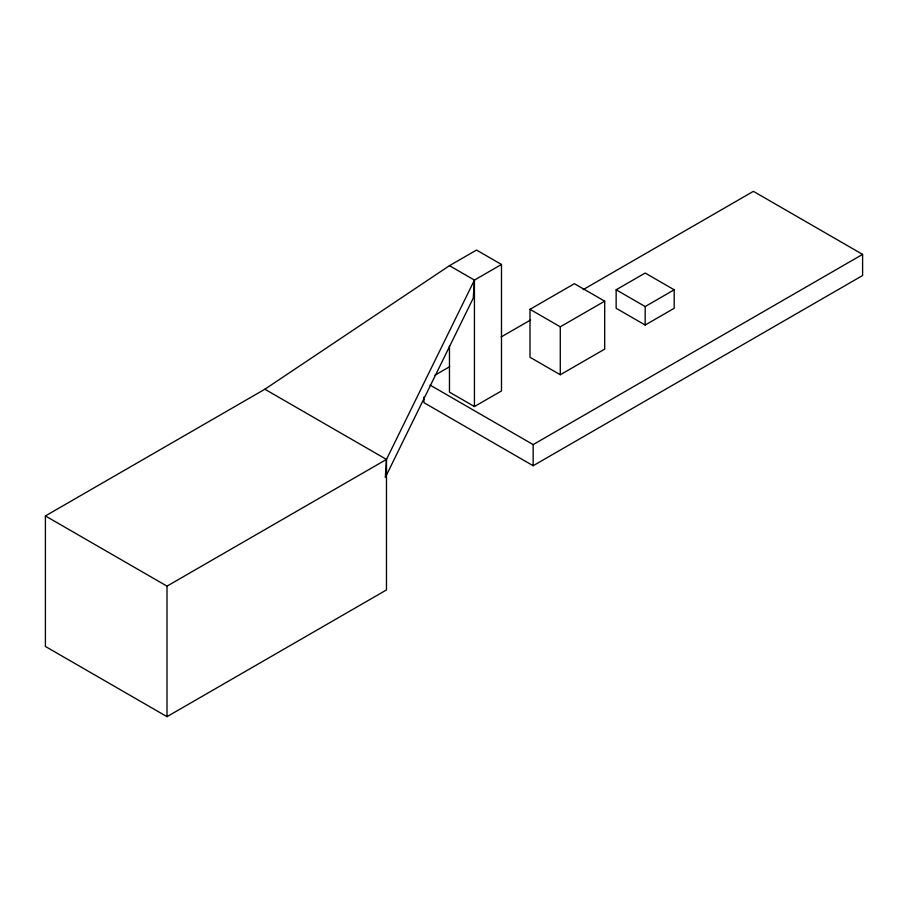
<?xml version="1.0" encoding="UTF-8"?>
<svg xmlns="http://www.w3.org/2000/svg" width="908" height="908" viewBox="0 0 908 908"><rect width="100%" height="100%" fill="white"/><g stroke="black" fill="none" stroke-linecap="round" stroke-linejoin="round"><path stroke-width="1.36" d="M385.31 477.46L386.479 459.425L474.43 280.095L501.488 264.466L501.488 390.939L474.43 406.557L449.46 392.131L449.46 345.766M264.875 389.226L386.479 459.425L386.479 589.939L167.004 716.662L45.4 646.451L45.4 515.937L264.875 389.226L449.46 265.669L474.43 280.095L473.261 298.119L386.558 474.918M449.46 265.669L476.518 250.052L501.488 264.466M530 309.322L574.401 283.693L604.694 301.172L604.694 349.126L560.281 374.766L530 357.275L530 309.322L560.281 326.812L604.694 301.172M434.966 375.186L449.664 366.696M501.103 337.004L530.499 320.036M583.163 289.629L753.39 191.338L862.6 254.388L862.6 275.521L533.155 465.725L423.945 402.675L423.945 397.046M616.146 289.788L645.179 273.036L674.201 289.788L674.201 308.277L645.179 325.041L616.146 308.277L616.146 289.788L645.179 306.552L674.201 289.788M45.4 515.937L167.004 586.137L386.479 459.425M430.086 385.094L533.155 444.602L862.6 254.388M645.179 306.552L645.179 325.041M560.281 326.812L560.281 374.766M533.155 444.602L533.155 465.725M474.43 280.095L474.43 406.557M167.004 586.137L167.004 716.662"/></g></svg>
